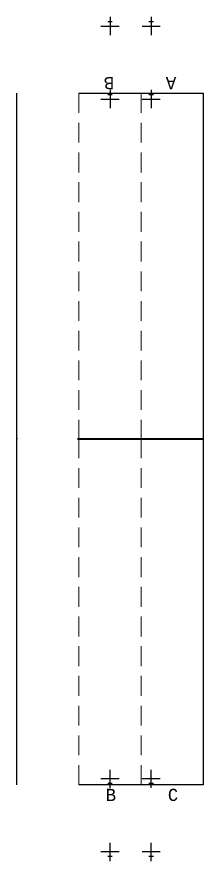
# Model space of a CAD drawing. Header units: millimetres. Extents: x 308165 to 657535, y 5096 to 173229.
# Drawn here: x 401775 to 404823, y 5096 to 18956 of the extents above; entities that cross this region are included whole.
import ezdxf

# ---------------------------------------------------------------- set-up
doc = ezdxf.new("R2010")
doc.units = ezdxf.units.MM
doc.linetypes.add('DASHED', pattern=[0.75, 0.5, -0.25])
doc.layers.add('Bin location transponder', color=250, linetype='Continuous')
doc.layers.add('WF_numbers', color=6, linetype='Continuous')
doc.layers.add('WF transponder', color=3, linetype='Continuous', lineweight=30)
doc.layers.add('WF_bay', color=5, linetype='Continuous', lineweight=30)
doc.styles.add('WF_txt', font='consola.ttf')

# ---------------------------------------------------------------- blocks, each defined once
blk = doc.blocks.new('Bin location transponder')
at = {"layer": 'Bin location transponder', "color": 3, "lineweight": 30}
for p, q in [((0, 600), (0, -600)), ((-600, 0), (600, 0)), ((-150, 300), (150, 300))]:
    blk.add_line(p, q, dxfattribs=at)

msp = doc.modelspace()

# ---------------------------------------------------------------- linework, layer by layer
at = {"layer": 'WF_bay'}
for p, q in [((401775, 12016, -154944), (401775, 17706, -154944)), ((402791, 17706, -154944), (404823, 17706, -154944)), ((404823, 17706, -154944), (404823, 12016, -154944)), ((401775, 12035, -154944), (401782, 12035, -154944)), ((401775, 6346, -154944), (401775, 12035, -154944)), ((401780, 12016, -154944), (401775, 12016, -154944)), ((402769, 12035, -154944), (404823, 12035, -154944)), ((404823, 12016, -154944), (402769, 12016, -154944)), ((404823, 12035, -154944), (404823, 6346, -154944)), ((404823, 6346, -154944), (402791, 6346, -154944))]:
    msp.add_line(p, q, dxfattribs=at)
at = {"layer": 'WF_bay', "linetype": 'DASHED', "lineweight": 5, "ltscale": 650}
for p, q in [((402791, 12016, -154944), (402791, 17706, -154944)), ((403807, 12016, -154944), (403807, 17706, -154944)), ((402791, 12035, -154944), (402791, 6346, -154944)), ((403807, 12035, -154944), (403807, 6346, -154944))]:
    msp.add_line(p, q, dxfattribs=at)

# ---------------------------------------------------------------- block references
at = {"layer": 'WF transponder', "xscale": 0.25, "yscale": 0.25, "zscale": 0.25}
for p in [(403299, 18806, -154944), (403973, 18806, -154944), (403299, 17606, -154944), (403973, 17606, -154944)]:
    msp.add_blockref('Bin location transponder', p, dxfattribs=at)
at = {"layer": 'WF transponder', "xscale": 0.25, "yscale": 0.25, "zscale": 0.25, "rotation": 180.0000000062352}
for p in [(403299, 6446, -154944), (403973, 6446, -154944), (403299, 5246, -154944), (403973, 5246, -154944)]:
    msp.add_blockref('Bin location transponder', p, dxfattribs=at)

# ---------------------------------------------------------------- texts
at = {"layer": 'WF_numbers', "linetype": 'DASHED', "char_height": 200, "attachment_point": 1, "style": 'WF_txt'}
for s, insert, rotation in [('B', (403367, 17768, -155667), 180), ('A', (404383, 17768, -155667), 180), ('B', (403230, 6283, -155667), 0), ('C', (404246, 6283, -155667), 0)]:
    msp.add_mtext_dynamic_manual_height_columns(s, width=423.53, gutter_width=2118, heights=[0], dxfattribs=dict(at, insert=insert, rotation=rotation))

doc.saveas('drawing.dxf')
